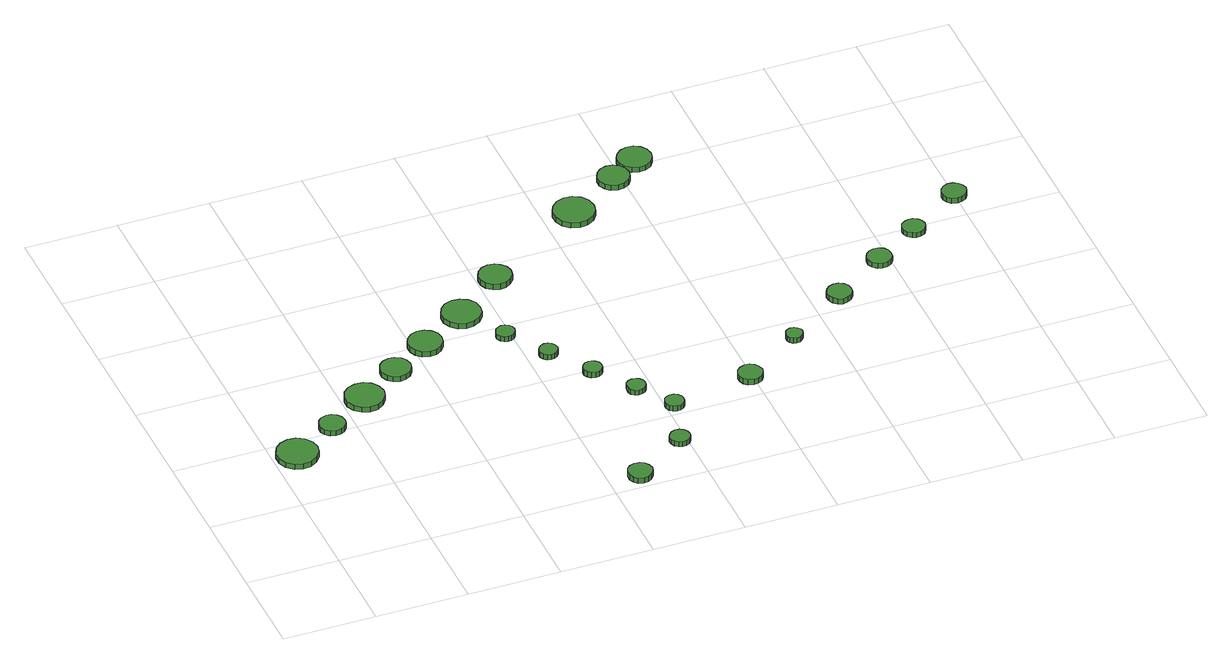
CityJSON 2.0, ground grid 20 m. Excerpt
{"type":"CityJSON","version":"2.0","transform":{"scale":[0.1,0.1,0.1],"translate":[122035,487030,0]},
"CityObjects":{
"tree1":{"type":"SolitaryVegetationObject","attributes":{"function":"something"},"geometry":[{"type":"MultiSurface","lod":"1","boundaries":[[[0,1,2,3,4,5,6,7,8,9,10,11,12,13,14]],[[15,16,17,18,19,20,21,22,23,24,25,26,27,28,29]],[[0,29,28,1]],[[1,28,27,2]],[[2,27,26,3]],[[3,26,25,4]],[[4,25,24,5]],[[5,24,23,6]],[[6,23,22,7]],[[7,22,21,8]],[[8,21,20,9]],[[9,20,19,10]],[[10,19,18,11]],[[11,18,17,12]],[[12,17,16,13]],[[13,16,15,14]],[[14,15,29,0]]]}]},
"tree2":{"type":"SolitaryVegetationObject","attributes":{"function":"something"},"geometry":[{"type":"MultiSurface","lod":"1","boundaries":[[[30,31,32,33,34,35,36,37,38,39,40,41,42,43,44]],[[45,46,47,48,49,50,51,52,53,54,55,56,57,58,59]],[[30,59,58,31]],[[31,58,57,32]],[[32,57,56,33]],[[33,56,55,34]],[[34,55,54,35]],[[35,54,53,36]],[[36,53,52,37]],[[37,52,51,38]],[[38,51,50,39]],[[39,50,49,40]],[[40,49,48,41]],[[41,48,47,42]],[[42,47,46,43]],[[43,46,45,44]],[[44,45,59,30]]]}]},
"tree3":{"type":"SolitaryVegetationObject","attributes":{"function":"something"},"geometry":[{"type":"MultiSurface","lod":"1","boundaries":[[[60,61,62,63,64,65,66,67,68,69,70,71,72,73,74]],[[75,76,77,78,79,80,81,82,83,84,85,86,87,88,89]],[[60,89,88,61]],[[61,88,87,62]],[[62,87,86,63]],[[63,86,85,64]],[[64,85,84,65]],[[65,84,83,66]],[[66,83,82,67]],[[67,82,81,68]],[[68,81,80,69]],[[69,80,79,70]],[[70,79,78,71]],[[71,78,77,72]],[[72,77,76,73]],[[73,76,75,74]],[[74,75,89,60]]]}]},
"tree4":{"type":"SolitaryVegetationObject","attributes":{"function":"something"},"geometry":[{"type":"MultiSurface","lod":"1","boundaries":[[[90,91,92,93,94,95,96,97,98,99,100,101,102,103,104]],[[105,106,107,108,109,110,111,112,113,114,115,116,117,118,119]],[[90,119,118,91]],[[91,118,117,92]],[[92,117,116,93]],[[93,116,115,94]],[[94,115,114,95]],[[95,114,113,96]],[[96,113,112,97]],[[97,112,111,98]],[[98,111,110,99]],[[99,110,109,100]],[[100,109,108,101]],[[101,108,107,102]],[[102,107,106,103]],[[103,106,105,104]],[[104,105,119,90]]]}]},
"tree5":{"type":"SolitaryVegetationObject","attributes":{"function":"something"},"geometry":[{"type":"MultiSurface","lod":"1","boundaries":[[[120,121,122,123,124,125,126,127,128,129,130,131,132,133,134]],[[135,136,137,138,139,140,141,142,143,144,145,146,147,148,149]],[[120,149,148,121]],[[121,148,147,122]],[[122,147,146,123]],[[123,146,145,124]],[[124,145,144,125]],[[125,144,143,126]],[[126,143,142,127]],[[127,142,141,128]],[[128,141,140,129]],[[129,140,139,130]],[[130,139,138,131]],[[131,138,137,132]],[[132,137,136,133]],[[133,136,135,134]],[[134,135,149,120]]]}]},
"tree6":{"type":"SolitaryVegetationObject","attributes":{"function":"something"},"geometry":[{"type":"MultiSurface","lod":"1","boundaries":[[[150,151,152,153,154,155,156,157,158,159,160,161,162,163,164]],[[165,166,167,168,169,170,171,172,173,174,175,176,177,178,179]],[[150,179,178,151]],[[151,178,177,152]],[[152,177,176,153]],[[153,176,175,154]],[[154,175,174,155]],[[155,174,173,156]],[[156,173,172,157]],[[157,172,171,158]],[[158,171,170,159]],[[159,170,169,160]],[[160,169,168,161]],[[161,168,167,162]],[[162,167,166,163]],[[163,166,165,164]],[[164,165,179,150]]]}]},
"tree7":{"type":"SolitaryVegetationObject","attributes":{"function":"something"},"geometry":[{"type":"MultiSurface","lod":"1","boundaries":[[[180,181,182,183,184,185,186,187,188,189,190,191,192,193,194]],[[195,196,197,198,199,200,201,202,203,204,205,206,207,208,209]],[[180,209,208,181]],[[181,208,207,182]],[[182,207,206,183]],[[183,206,205,184]],[[184,205,204,185]],[[185,204,203,186]],[[186,203,202,187]],[[187,202,201,188]],[[188,201,200,189]],[[189,200,199,190]],[[190,199,198,191]],[[191,198,197,192]],[[192,197,196,193]],[[193,196,195,194]],[[194,195,209,180]]]}]},
"tree8":{"type":"SolitaryVegetationObject","attributes":{"function":"something"},"geometry":[{"type":"MultiSurface","lod":"1","boundaries":[[[210,211,212,213,214,215,216,217,218,219,220,221,222,223,224]],[[225,226,227,228,229,230,231,232,233,234,235,236,237,238,239]],[[210,239,238,211]],[[211,238,237,212]],[[212,237,236,213]],[[213,236,235,214]],[[214,235,234,215]],[[215,234,233,216]],[[216,233,232,217]],[[217,232,231,218]],[[218,231,230,219]],[[219,230,229,220]],[[220,229,228,221]],[[221,228,227,222]],[[222,227,226,223]],[[223,226,225,224]],[[224,225,239,210]]]}]},
"tree9":{"type":"SolitaryVegetationObject","attributes":{"function":"something"},"geometry":[{"type":"MultiSurface","lod":"1","boundaries":[[[240,241,242,243,244,245,246,247,248,249,250,251,252,253,254]],[[255,256,257,258,259,260,261,262,263,264,265,266,267,268,269]],[[240,269,268,241]],[[241,268,267,242]],[[242,267,266,243]],[[243,266,265,244]],[[244,265,264,245]],[[245,264,263,246]],[[246,263,262,247]],[[247,262,261,248]],[[248,261,260,249]],[[249,260,259,250]],[[250,259,258,251]],[[251,258,257,252]],[[252,257,256,253]],[[253,256,255,254]],[[254,255,269,240]]]}]},
"tree10":{"type":"SolitaryVegetationObject","attributes":{"function":"something"},"geometry":[{"type":"MultiSurface","lod":"1","boundaries":[[[270,271,272,273,274,275,276,277,278,279,280,281,282,283,284]],[[285,286,287,288,289,290,291,292,293,294,295,296,297,298,299]],[[270,299,298,271]],[[271,298,297,272]],[[272,297,296,273]],[[273,296,295,274]],[[274,295,294,275]],[[275,294,293,276]],[[276,293,292,277]],[[277,292,291,278]],[[278,291,290,279]],[[279,290,289,280]],[[280,289,288,281]],[[281,288,287,282]],[[282,287,286,283]],[[283,286,285,284]],[[284,285,299,270]]]}]},
"tree11":{"type":"SolitaryVegetationObject","attributes":{"function":"something"},"geometry":[{"type":"MultiSurface","lod":"1","boundaries":[[[300,301,302,303,304,305,306,307,308,309,310,311,312,313,314]],[[315,316,317,318,319,320,321,322,323,324,325,326,327,328,329]],[[300,329,328,301]],[[301,328,327,302]],[[302,327,326,303]],[[303,326,325,304]],[[304,325,324,305]],[[305,324,323,306]],[[306,323,322,307]],[[307,322,321,308]],[[308,321,320,309]],[[309,320,319,310]],[[310,319,318,311]],[[311,318,317,312]],[[312,317,316,313]],[[313,316,315,314]],[[314,315,329,300]]]}]},
"tree12":{"type":"SolitaryVegetationObject","attributes":{"function":"something"},"geometry":[{"type":"MultiSurface","lod":"1","boundaries":[[[330,331,332,333,334,335,336,337,338,339,340,341,342,343,344]],[[345,346,347,348,349,350,351,352,353,354,355,356,357,358,359]],[[330,359,358,331]],[[331,358,357,332]],[[332,357,356,333]],[[333,356,355,334]],[[334,355,354,335]],[[335,354,353,336]],[[336,353,352,337]],[[337,352,351,338]],[[338,351,350,339]],[[339,350,349,340]],[[340,349,348,341]],[[341,348,347,342]],[[342,347,346,343]],[[343,346,345,344]],[[344,345,359,330]]]}]},
"tree13":{"type":"SolitaryVegetationObject","attributes":{"function":"something"},"geometry":[{"type":"MultiSurface","lod":"1","boundaries":[[[360,361,362,363,364,365,366,367,368,369,370,371,372,373,374]],[[375,376,377,378,379,380,381,382,383,384,385,386,387,388,389]],[[360,389,388,361]],[[361,388,387,362]],[[362,387,386,363]],[[363,386,385,364]],[[364,385,384,365]],[[365,384,383,366]],[[366,383,382,367]],[[367,382,381,368]],[[368,381,380,369]],[[369,380,379,370]],[[370,379,378,371]],[[371,378,377,372]],[[372,377,376,373]],[[373,376,375,374]],[[374,375,389,360]]]}]},
"tree14":{"type":"SolitaryVegetationObject","attributes":{"function":"something"},"geometry":[{"type":"MultiSurface","lod":"1","boundaries":[[[390,391,392,393,394,395,396,397,398,399,400,401,402,403,404]],[[405,406,407,408,409,410,411,412,413,414,415,416,417,418,419]],[[390,419,418,391]],[[391,418,417,392]],[[392,417,416,393]],[[393,416,415,394]],[[394,415,414,395]],[[395,414,413,396]],[[396,413,412,397]],[[397,412,411,398]],[[398,411,410,399]],[[399,410,409,400]],[[400,409,408,401]],[[401,408,407,402]],[[402,407,406,403]],[[403,406,405,404]],[[404,405,419,390]]]}]},
"tree15":{"type":"SolitaryVegetationObject","attributes":{"function":"something"},"geometry":[{"type":"MultiSurface","lod":"1","boundaries":[[[420,421,422,423,424,425,426,427,428,429,430,431,432,433,434]],[[435,436,437,438,439,440,441,442,443,444,445,446,447,448,449]],[[420,449,448,421]],[[421,448,447,422]],[[422,447,446,423]],[[423,446,445,424]],[[424,445,444,425]],[[425,444,443,426]],[[426,443,442,427]],[[427,442,441,428]],[[428,441,440,429]],[[429,440,439,430]],[[430,439,438,431]],[[431,438,437,432]],[[432,437,436,433]],[[433,436,435,434]],[[434,435,449,420]]]}]},
"tree16":{"type":"SolitaryVegetationObject","attributes":{"function":"something"},"geometry":[{"type":"MultiSurface","lod":"1","boundaries":[[[450,451,452,453,454,455,456,457,458,459,460,461,462,463,464]],[[465,466,467,468,469,470,471,472,473,474,475,476,477,478,479]],[[450,479,478,451]],[[451,478,477,452]],[[452,477,476,453]],[[453,476,475,454]],[[454,475,474,455]],[[455,474,473,456]],[[456,473,472,457]],[[457,472,471,458]],[[458,471,470,459]],[[459,470,469,460]],[[460,469,468,461]],[[461,468,467,462]],[[462,467,466,463]],[[463,466,465,464]],[[464,465,479,450]]]}]},
"tree17":{"type":"SolitaryVegetationObject","attributes":{"function":"something"},"geometry":[{"type":"MultiSurface","lod":"1","boundaries":[[[480,481,482,483,484,485,486,487,488,489,490,491,492,493,494]],[[495,496,497,498,499,500,501,502,503,504,505,506,507,508,509]],[[480,509,508,481]],[[481,508,507,482]],[[482,507,506,483]],[[483,506,505,484]],[[484,505,504,485]],[[485,504,503,486]],[[486,503,502,487]],[[487,502,501,488]],[[488,501,500,489]],[[489,500,499,490]],[[490,499,498,491]],[[491,498,497,492]],[[492,497,496,493]],[[493,496,495,494]],[[494,495,509,480]]]}]},
"tree18":{"type":"SolitaryVegetationObject","attributes":{"function":"something"},"geometry":[{"type":"MultiSurface","lod":"1","boundaries":[[[510,511,512,513,514,515,516,517,518,519,520,521,522,523,524]],[[525,526,527,528,529,530,531,532,533,534,535,536,537,538,539]],[[510,539,538,511]],[[511,538,537,512]],[[512,537,536,513]],[[513,536,535,514]],[[514,535,534,515]],[[515,534,533,516]],[[516,533,532,517]],[[517,532,531,518]],[[518,531,530,519]],[[519,530,529,520]],[[520,529,528,521]],[[521,528,527,522]],[[522,527,526,523]],[[523,526,525,524]],[[524,525,539,510]]]}]},
"tree19":{"type":"SolitaryVegetationObject","attributes":{"function":"something"},"geometry":[{"type":"MultiSurface","lod":"1","boundaries":[[[540,541,542,543,544,545,546,547,548,549,550,551,552,553,554]],[[555,556,557,558,559,560,561,562,563,564,565,566,567,568,569]],[[540,569,568,541]],[[541,568,567,542]],[[542,567,566,543]],[[543,566,565,544]],[[544,565,564,545]],[[545,564,563,546]],[[546,563,562,547]],[[547,562,561,548]],[[548,561,560,549]],[[549,560,559,550]],[[550,559,558,551]],[[551,558,557,552]],[[552,557,556,553]],[[553,556,555,554]],[[554,555,569,540]]]}]},
"tree20":{"type":"SolitaryVegetationObject","attributes":{"function":"something"},"geometry":[{"type":"MultiSurface","lod":"1","boundaries":[[[570,571,572,573,574,575,576,577,578,579,580,581,582,583,584]],[[585,586,587,588,589,590,591,592,593,594,595,596,597,598,599]],[[570,599,598,571]],[[571,598,597,572]],[[572,597,596,573]],[[573,596,595,574]],[[574,595,594,575]],[[575,594,593,576]],[[576,593,592,577]],[[577,592,591,578]],[[578,591,590,579]],[[579,590,589,580]],[[580,589,588,581]],[[581,588,587,582]],[[582,587,586,583]],[[583,586,585,584]],[[584,585,599,570]]]}]},
"tree21":{"type":"SolitaryVegetationObject","attributes":{"function":"something"},"geometry":[{"type":"MultiSurface","lod":"1","boundaries":[[[600,601,602,603,604,605,606,607,608,609,610,611,612,613,614]],[[615,616,617,618,619,620,621,622,623,624,625,626,627,628,629]],[[600,629,628,601]],[[601,628,627,602]],[[602,627,626,603]],[[603,626,625,604]],[[604,625,624,605]],[[605,624,623,606]],[[606,623,622,607]],[[607,622,621,608]],[[608,621,620,609]],[[609,620,619,610]],[[610,619,618,611]],[[611,618,617,612]],[[612,617,616,613]],[[613,616,615,614]],[[614,615,629,600]]]}]},
"tree22":{"type":"SolitaryVegetationObject","attributes":{"function":"something"},"geometry":[{"type":"MultiSurface","lod":"1","boundaries":[[[630,631,632,633,634,635,636,637,638,639,640,641,642,643,644]],[[645,646,647,648,649,650,651,652,653,654,655,656,657,658,659]],[[630,659,658,631]],[[631,658,657,632]],[[632,657,656,633]],[[633,656,655,634]],[[634,655,654,635]],[[635,654,653,636]],[[636,653,652,637]],[[637,652,651,638]],[[638,651,650,639]],[[639,650,649,640]],[[640,649,648,641]],[[641,648,647,642]],[[642,647,646,643]],[[643,646,645,644]],[[644,645,659,630]]]}]},
"tree23":{"type":"SolitaryVegetationObject","attributes":{"function":"something"},"geometry":[{"type":"MultiSurface","lod":"1","boundaries":[[[660,661,662,663,664,665,666,667,668,669,670,671,672,673,674]],[[675,676,677,678,679,680,681,682,683,684,685,686,687,688,689]],[[660,689,688,661]],[[661,688,687,662]],[[662,687,686,663]],[[663,686,685,664]],[[664,685,684,665]],[[665,684,683,666]],[[666,683,682,667]],[[667,682,681,668]],[[668,681,680,669]],[[669,680,679,670]],[[670,679,678,671]],[[671,678,677,672]],[[672,677,676,673]],[[673,676,675,674]],[[674,675,689,660]]]}]}
},
"vertices":[
[96,353,15],[92,371,15],[81,386,15],[65,395,15],[47,397,15],[30,391,15],[16,379,15],[9,363,15],[9,344,15],[16,328,15],[30,315,15],[47,310,15],[65,312,15],[81,321,15],[92,336,15],[92,336,2],[81,321,2],[65,312,2],[47,310,2],[30,315,2],[16,328,2],[9,344,2],[9,363,2],[16,379,2],[30,391,2],[47,397,2],[65,395,2],[81,386,2],[92,371,2],[96,353,2],
[180,416,14],[178,428,14],[171,437,14],[161,443,14],[150,444,14],[138,440,14],[130,433,14],[125,422,14],[125,410,14],[130,400,14],[138,392,14],[150,388,14],[161,390,14],[171,395,14],[178,405,14],[178,405,2],[171,395,2],[161,390,2],[150,388,2],[138,392,2],[130,400,2],[125,410,2],[125,422,2],[130,433,2],[138,440,2],[150,444,2],[161,443,2],[171,437,2],[178,428,2],[180,416,2],
[289,478,14],[285,495,14],[275,509,14],[260,518,14],[242,519,14],[226,514,14],[213,502,14],[206,487,14],[206,469,14],[213,453,14],[226,442,14],[242,436,14],[260,438,14],[275,447,14],[285,461,14],[285,461,2],[275,447,2],[260,438,2],[242,436,2],[226,442,2],[213,453,2],[206,469,2],[206,487,2],[213,502,2],[226,514,2],[242,519,2],[260,518,2],[275,509,2],[285,495,2],[289,478,2],
[372,541,14],[369,554,14],[361,565,14],[349,572,14],[336,573,14],[323,569,14],[313,560,14],[307,547,14],[307,534,14],[313,521,14],[323,512,14],[336,508,14],[349,510,14],[361,516,14],[369,527,14],[369,527,2],[361,516,2],[349,510,2],[336,508,2],[323,512,2],[313,521,2],[307,534,2],[307,547,2],[313,560,2],[323,569,2],[336,573,2],[349,572,2],[361,565,2],[369,554,2],[372,541,2],
[462,597,16],[459,612,16],[450,624,16],[437,631,16],[422,633,16],[407,628,16],[396,618,16],[390,604,16],[390,589,16],[396,576,16],[407,565,16],[422,561,16],[437,562,16],[450,570,16],[459,582,16],[459,582,3],[450,570,3],[437,562,3],[422,561,3],[407,565,3],[396,576,3],[390,589,3],[390,604,3],[396,618,3],[407,628,3],[422,633,3],[437,631,3],[450,624,3],[459,612,3],[462,597,3],
[692,32,20],[689,43,20],[683,52,20],[674,57,20],[663,58,20],[652,55,20],[644,48,20],[640,38,20],[640,27,20],[644,17,20],[652,9,20],[663,6,20],[674,7,20],[683,13,20],[689,22,20],[689,22,7],[683,13,7],[674,7,7],[663,6,7],[652,9,7],[644,17,7],[640,27,7],[640,38,7],[644,48,7],[652,55,7],[663,58,7],[674,57,7],[683,52,7],[689,43,7],[692,32,7],
[571,661,16],[568,678,16],[557,692,16],[542,700,16],[525,702,16],[508,697,16],[496,685,16],[488,669,16],[488,652,16],[496,636,16],[508,624,16],[525,619,16],[542,621,16],[557,630,16],[568,644,16],[568,644,4],[557,630,4],[542,621,4],[525,619,4],[508,624,4],[496,636,4],[488,652,4],[488,669,4],[496,685,4],[508,697,4],[525,702,4],[542,700,4],[557,692,4],[568,678,4],[571,661,4],
[608,568,16],[606,576,16],[601,583,16],[594,587,16],[586,588,16],[578,585,16],[572,580,16],[568,572,16],[568,564,16],[572,556,16],[578,551,16],[586,548,16],[594,549,16],[601,553,16],[606,560,16],[606,560,4],[601,553,4],[594,549,4],[586,548,4],[578,551,4],[572,556,4],[568,564,4],[568,572,4],[572,580,4],[578,585,4],[586,588,4],[594,587,4],[601,583,4],[606,576,4],[608,568,4],
[666,480,16],[664,488,16],[659,495,16],[652,499,16],[644,500,16],[636,497,16],[630,491,16],[626,484,16],[626,475,16],[630,468,16],[636,462,16],[644,460,16],[652,461,16],[659,465,16],[664,472,16],[664,472,4],[659,465,4],[652,461,4],[644,460,4],[636,462,4],[630,468,4],[626,475,4],[626,484,4],[630,491,4],[636,497,4],[644,500,4],[652,499,4],[659,495,4],[664,488,4],[666,480,4],
[804,109,20],[802,118,20],[797,125,20],[789,130,20],[780,131,20],[772,128,20],[765,122,20],[761,114,20],[761,105,20],[765,97,20],[772,91,20],[780,88,20],[789,89,20],[797,93,20],[802,101,20],[802,101,8],[797,93,8],[789,89,8],[780,88,8],[772,91,8],[765,97,8],[761,105,8],[761,114,8],[765,122,8],[772,128,8],[780,131,8],[789,130,8],[797,125,8],[802,118,8],[804,109,8],
[726,391,17],[724,400,17],[719,406,17],[712,410,17],[704,411,17],[696,409,17],[690,403,17],[686,396,17],[686,387,17],[690,380,17],[696,374,17],[704,371,17],[712,372,17],[719,376,17],[724,383,17],[724,383,4],[719,376,4],[712,372,4],[704,371,4],[696,374,4],[690,380,4],[686,387,4],[686,396,4],[690,403,4],[696,409,4],[704,411,4],[712,410,4],[719,406,4],[724,400,4],[726,391,4],
[785,304,17],[784,312,17],[779,319,17],[772,323,17],[763,324,17],[755,322,17],[749,316,17],[746,308,17],[746,300,17],[749,292,17],[755,287,17],[763,284,17],[772,285,17],[779,289,17],[784,296,17],[784,296,5],[779,289,5],[772,285,5],[763,284,5],[755,287,5],[749,292,5],[746,300,5],[746,308,5],[749,316,5],[755,322,5],[763,324,5],[772,323,5],[779,319,5],[784,312,5],[785,304,5],
[671,745,21],[668,759,21],[659,770,21],[647,777,21],[633,779,21],[619,775,21],[608,765,21],[602,752,21],[602,737,21],[608,724,21],[619,715,21],[633,710,21],[647,712,21],[659,719,21],[668,730,21],[668,730,8],[659,719,8],[647,712,8],[633,710,8],[619,715,8],[608,724,8],[602,737,8],[602,752,8],[608,765,8],[619,775,8],[633,779,8],[647,777,8],[659,770,8],[668,759,8],[671,745,8],
[837,227,17],[836,235,17],[831,242,17],[823,246,17],[815,247,17],[807,244,17],[801,239,17],[798,231,17],[798,223,17],[801,215,17],[807,210,17],[815,207,17],[823,208,17],[831,212,17],[836,219,17],[836,219,4],[831,212,4],[823,208,4],[815,207,4],[807,210,4],[801,215,4],[798,223,4],[798,231,4],[801,239,4],[807,244,4],[815,247,4],[823,246,4],[831,242,4],[836,235,4],[837,227,4],
[1019,254,20],[1016,264,20],[1010,273,20],[1001,279,20],[990,280,20],[979,276,20],[971,269,20],[967,259,20],[967,248,20],[971,238,20],[979,231,20],[990,228,20],[1001,229,20],[1010,234,20],[1016,243,20],[1016,243,7],[1010,234,7],[1001,229,7],[990,228,7],[979,231,7],[971,238,7],[967,248,7],[967,259,7],[971,269,7],[979,276,7],[990,280,7],[1001,279,7],[1010,273,7],[1016,264,7],[1019,254,7],
[909,891,16],[905,909,16],[895,924,16],[879,933,16],[861,935,16],[843,929,16],[830,917,16],[822,900,16],[822,882,16],[830,865,16],[843,853,16],[861,847,16],[879,849,16],[895,858,16],[905,873,16],[905,873,3],[895,858,3],[879,849,3],[861,847,3],[843,853,3],[830,865,3],[822,882,3],[822,900,3],[830,917,3],[843,929,3],[861,935,3],[879,933,3],[895,924,3],[905,909,3],[909,891,3],
[1141,343,19],[1140,350,19],[1135,356,19],[1129,360,19],[1121,361,19],[1114,359,19],[1109,354,19],[1106,347,19],[1106,339,19],[1109,332,19],[1114,327,19],[1121,325,19],[1129,326,19],[1135,330,19],[1140,336,19],[1140,336,6],[1135,330,6],[1129,326,6],[1121,325,6],[1114,327,6],[1109,332,6],[1106,339,6],[1106,347,6],[1109,354,6],[1114,359,6],[1121,361,6],[1129,360,6],[1135,356,6],[1140,350,6],[1141,343,6],
[1016,969,15],[1013,983,15],[1005,994,15],[993,1001,15],[979,1003,15],[965,998,15],[955,989,15],[949,976,15],[949,962,15],[955,949,15],[965,940,15],[979,936,15],[993,937,15],[1005,944,15],[1013,956,15],[1013,956,2],[1005,944,2],[993,937,2],[979,936,2],[965,940,2],[955,949,2],[949,962,2],[949,976,2],[955,989,2],[965,998,2],[979,1003,2],[993,1001,2],[1005,994,2],[1013,983,2],[1016,969,2],
[1080,1010,15],[1077,1025,15],[1068,1037,15],[1055,1045,15],[1040,1046,15],[1026,1041,15],[1014,1031,15],[1008,1018,15],[1008,1002,15],[1014,989,15],[1026,979,15],[1040,974,15],[1055,975,15],[1068,983,15],[1077,995,15],[1077,995,3],[1068,983,3],[1055,975,3],[1040,974,3],[1026,979,3],[1014,989,3],[1008,1002,3],[1008,1018,3],[1014,1031,3],[1026,1041,3],[1040,1046,3],[1055,1045,3],[1068,1037,3],[1077,1025,3],[1080,1010,3],
[1284,436,21],[1282,446,21],[1276,455,21],[1266,461,21],[1255,462,21],[1245,458,21],[1237,451,21],[1232,441,21],[1232,430,21],[1237,420,21],[1245,413,21],[1255,409,21],[1266,411,21],[1276,416,21],[1282,425,21],[1282,425,8],[1276,416,8],[1266,411,8],[1255,409,8],[1245,413,8],[1237,420,8],[1232,430,8],[1232,441,8],[1237,451,8],[1245,458,8],[1255,462,8],[1266,461,8],[1276,455,8],[1282,446,8],[1284,436,8],
[1403,517,19],[1401,528,19],[1395,537,19],[1385,542,19],[1374,543,19],[1364,540,19],[1356,533,19],[1351,523,19],[1351,512,19],[1356,502,19],[1364,494,19],[1374,491,19],[1385,492,19],[1395,498,19],[1401,506,19],[1401,506,7],[1395,498,7],[1385,492,7],[1374,491,7],[1364,494,7],[1356,502,7],[1351,512,7],[1351,523,7],[1356,533,7],[1364,540,7],[1374,543,7],[1385,542,7],[1395,537,7],[1401,528,7],[1403,517,7],
[1503,585,18],[1501,595,18],[1495,603,18],[1486,608,18],[1476,609,18],[1467,606,18],[1459,600,18],[1455,590,18],[1455,580,18],[1459,571,18],[1467,565,18],[1476,561,18],[1486,562,18],[1495,567,18],[1501,576,18],[1501,576,6],[1495,567,6],[1486,562,6],[1476,561,6],[1467,565,6],[1459,571,6],[1455,580,6],[1455,590,6],[1459,600,6],[1467,606,6],[1476,609,6],[1486,608,6],[1495,603,6],[1501,595,6],[1503,585,6],
[1624,665,17],[1621,675,17],[1615,684,17],[1605,690,17],[1595,691,17],[1584,687,17],[1576,680,17],[1572,670,17],[1572,659,17],[1576,649,17],[1584,642,17],[1595,639,17],[1605,640,17],[1615,645,17],[1621,654,17],[1621,654,5],[1615,645,5],[1605,640,5],[1595,639,5],[1584,642,5],[1576,649,5],[1572,659,5],[1572,670,5],[1576,680,5],[1584,687,5],[1595,691,5],[1605,690,5],[1615,684,5],[1621,675,5],[1624,665,5]
]}
